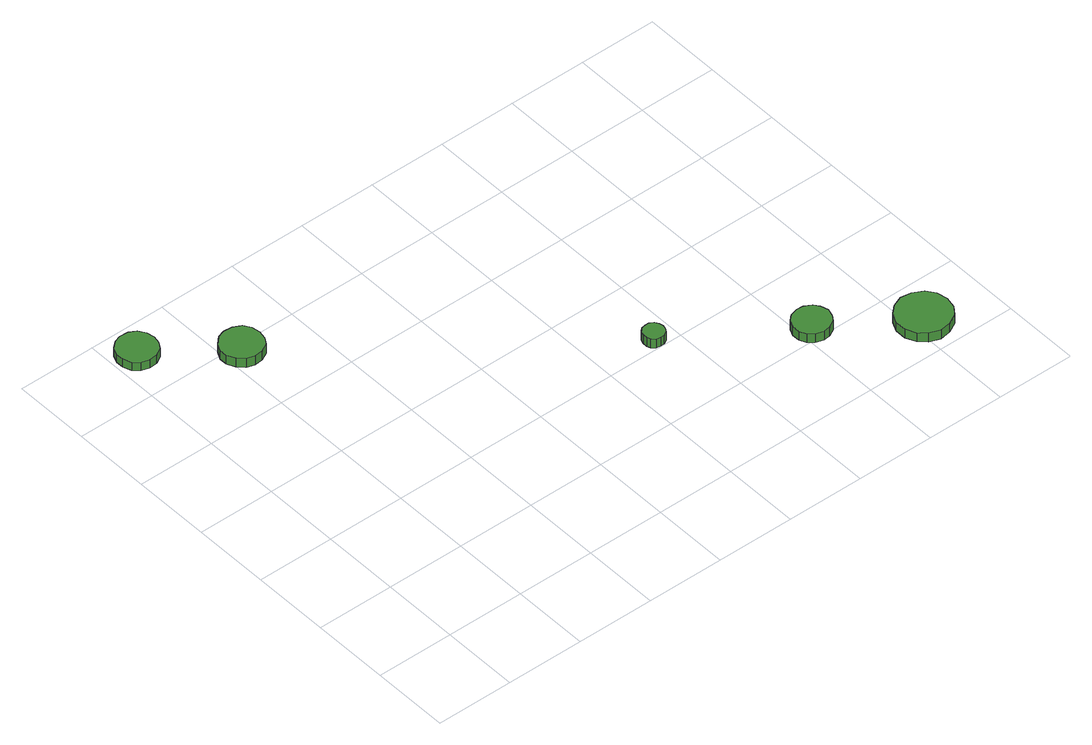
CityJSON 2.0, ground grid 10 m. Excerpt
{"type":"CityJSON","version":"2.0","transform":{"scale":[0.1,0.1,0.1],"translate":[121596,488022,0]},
"CityObjects":{
"tree1":{"type":"SolitaryVegetationObject","attributes":{"function":"something"},"geometry":[{"type":"MultiSurface","lod":"1","boundaries":[[[0,1,2,3,4,5,6,7,8,9,10,11,12,13,14]],[[15,16,17,18,19,20,21,22,23,24,25,26,27,28,29]],[[0,29,28,1]],[[1,28,27,2]],[[2,27,26,3]],[[3,26,25,4]],[[4,25,24,5]],[[5,24,23,6]],[[6,23,22,7]],[[7,22,21,8]],[[8,21,20,9]],[[9,20,19,10]],[[10,19,18,11]],[[11,18,17,12]],[[12,17,16,13]],[[13,16,15,14]],[[14,15,29,0]]]}]},
"tree2":{"type":"SolitaryVegetationObject","attributes":{"function":"something"},"geometry":[{"type":"MultiSurface","lod":"1","boundaries":[[[30,31,32,33,34,35,36,37,38,39,40,41,42,43,44]],[[45,46,47,48,49,50,51,52,53,54,55,56,57,58,59]],[[30,59,58,31]],[[31,58,57,32]],[[32,57,56,33]],[[33,56,55,34]],[[34,55,54,35]],[[35,54,53,36]],[[36,53,52,37]],[[37,52,51,38]],[[38,51,50,39]],[[39,50,49,40]],[[40,49,48,41]],[[41,48,47,42]],[[42,47,46,43]],[[43,46,45,44]],[[44,45,59,30]]]}]},
"tree3":{"type":"SolitaryVegetationObject","attributes":{"function":"something"},"geometry":[{"type":"MultiSurface","lod":"1","boundaries":[[[60,61,62,63,64,65,66,67,68,69,70,71,72,73,74]],[[75,76,77,78,79,80,81,82,83,84,85,86,87,88,89]],[[60,89,88,61]],[[61,88,87,62]],[[62,87,86,63]],[[63,86,85,64]],[[64,85,84,65]],[[65,84,83,66]],[[66,83,82,67]],[[67,82,81,68]],[[68,81,80,69]],[[69,80,79,70]],[[70,79,78,71]],[[71,78,77,72]],[[72,77,76,73]],[[73,76,75,74]],[[74,75,89,60]]]}]},
"tree4":{"type":"SolitaryVegetationObject","attributes":{"function":"something"},"geometry":[{"type":"MultiSurface","lod":"1","boundaries":[[[90,91,92,93,94,95,96,97,98,99,100,101,102,103,104]],[[105,106,107,108,109,110,111,112,113,114,115,116,117,118,119]],[[90,119,118,91]],[[91,118,117,92]],[[92,117,116,93]],[[93,116,115,94]],[[94,115,114,95]],[[95,114,113,96]],[[96,113,112,97]],[[97,112,111,98]],[[98,111,110,99]],[[99,110,109,100]],[[100,109,108,101]],[[101,108,107,102]],[[102,107,106,103]],[[103,106,105,104]],[[104,105,119,90]]]}]},
"tree5":{"type":"SolitaryVegetationObject","attributes":{"function":"something"},"geometry":[{"type":"MultiSurface","lod":"1","boundaries":[[[120,121,122,123,124,125,126,127,128,129,130,131,132,133,134]],[[135,136,137,138,139,140,141,142,143,144,145,146,147,148,149]],[[120,149,148,121]],[[121,148,147,122]],[[122,147,146,123]],[[123,146,145,124]],[[124,145,144,125]],[[125,144,143,126]],[[126,143,142,127]],[[127,142,141,128]],[[128,141,140,129]],[[129,140,139,130]],[[130,139,138,131]],[[131,138,137,132]],[[132,137,136,133]],[[133,136,135,134]],[[134,135,149,120]]]}]}
},
"vertices":[
[55,560,14],[53,570,14],[47,579,14],[38,584,14],[27,585,14],[18,582,14],[10,575,14],[6,565,14],[6,555,14],[10,545,14],[18,538,14],[27,535,14],[38,536,14],[47,541,14],[53,550,14],[53,550,2],[47,541,2],[38,536,2],[27,535,2],[18,538,2],[10,545,2],[6,555,2],[6,565,2],[10,575,2],[18,582,2],[27,585,2],[38,584,2],[47,579,2],[53,570,2],[55,560,2],
[146,490,16],[144,501,16],[138,510,16],[128,515,16],[117,516,16],[107,513,16],[99,505,16],[94,495,16],[94,485,16],[99,475,16],[107,467,16],[117,464,16],[128,465,16],[138,470,16],[144,479,16],[144,479,3],[138,470,3],[128,465,3],[117,464,3],[107,467,3],[99,475,3],[94,485,3],[94,495,3],[99,505,3],[107,513,3],[117,516,3],[128,515,3],[138,510,3],[144,501,3],[146,490,3],
[483,210,20],[482,215,20],[479,220,20],[474,223,20],[469,223,20],[463,222,20],[459,218,20],[457,213,20],[457,207,20],[459,202,20],[463,198,20],[469,197,20],[474,197,20],[479,200,20],[482,205,20],[482,205,7],[479,200,7],[474,197,7],[469,197,7],[463,198,7],[459,202,7],[457,207,7],[457,213,7],[459,218,7],[463,222,7],[469,223,7],[474,223,7],[479,220,7],[482,215,7],[483,210,7],
[634,110,23],[631,120,23],[626,127,23],[617,132,23],[608,133,23],[598,130,23],[591,124,23],[587,115,23],[587,105,23],[591,96,23],[598,90,23],[608,87,23],[617,88,23],[626,93,23],[631,100,23],[631,100,10],[626,93,10],[617,88,10],[608,87,10],[598,90,10],[591,96,10],[587,105,10],[587,115,10],[591,124,10],[598,130,10],[608,133,10],[617,132,10],[626,127,10],[631,120,10],[634,110,10],
[744,40,23],[741,54,23],[733,65,23],[720,72,23],[706,74,23],[693,69,23],[683,60,23],[677,47,23],[677,33,23],[683,20,23],[693,11,23],[706,6,23],[720,8,23],[733,15,23],[741,26,23],[741,26,10],[733,15,10],[720,8,10],[706,6,10],[693,11,10],[683,20,10],[677,33,10],[677,47,10],[683,60,10],[693,69,10],[706,74,10],[720,72,10],[733,65,10],[741,54,10],[744,40,10]
]}
